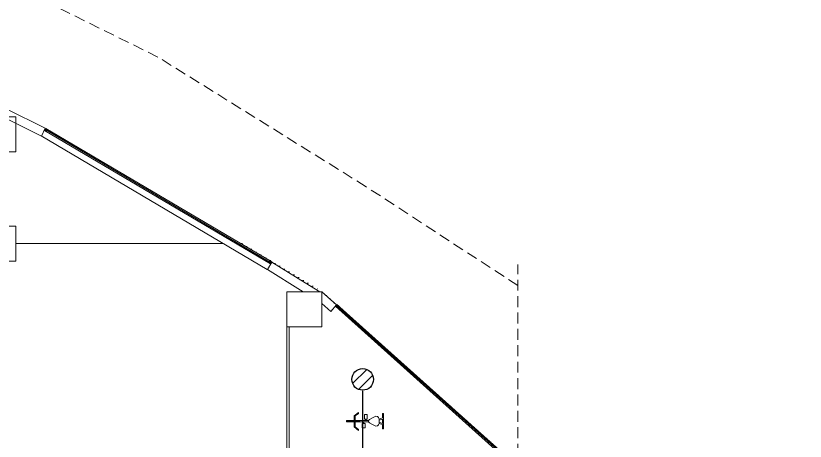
# Model space of a CAD drawing. Header units: metres. Extents: x -13316 to 152404, y -3899 to 30226.
# Drawn here: x 94940 to 96745, y 3908 to 4881 of the extents above; entities that cross this region are included whole.
import ezdxf

# ---------------------------------------------------------------- set-up
doc = ezdxf.new("R2010")
doc.units = ezdxf.units.M
doc.header["$LTSCALE"] = 100
doc.header["$MEASUREMENT"] = 0
doc.header["$PDMODE"] = 1
doc.linetypes.add('DOT2', pattern=[0.125, 0, -0.125])
doc.linetypes.add('HIDDEN', pattern=[0.375, 0.25, -0.125])
doc.layers.get('0').update_dxf_attribs({"color": 9, "lineweight": 9})
for name, color, linetype, lineweight in [('00', 9, 'Continuous', 9), ('01', 9, 'Continuous', 9), ('06C', 9, 'Continuous', 9), ('06D', 9, 'Continuous', 9), ('10', 9, 'Continuous', 9), ('15', 9, 'Continuous', 9), ('20', 9, 'DOT2', 9), ('E-2x18W GÖMME PL COMPACT FLUORESAN ARMATÜR', 7, 'Continuous', 30), ('E-KABLO', 7, 'Continuous', 30)]:
    doc.layers.add(name, color=color, linetype=linetype, lineweight=lineweight)

# ---------------------------------------------------------------- blocks, each defined once
blk = doc.blocks.new('100_2x18W GÖMME PL COMPACT FLUORESAN ARMATÜR')
at = {"layer": 'E-2x18W GÖMME PL COMPACT FLUORESAN ARMATÜR', "color": 7}
for p, q in [((-1.43, -0.6), (0.6, 1.43)), ((-0.6, -1.43), (1.43, 0.6))]:
    blk.add_line(p, q, dxfattribs=at)
at = {"layer": 'E-2x18W GÖMME PL COMPACT FLUORESAN ARMATÜR', "color": 4}
blk.add_circle((0, 0), 1.55, dxfattribs=at)
blk = doc.blocks.new('p-kolon_80x80')
blk.add_lwpolyline([(-40, -40), (40, -40), (40, 40), (-40, 40)], close=True)
blk = doc.blocks.new('1.Bod.Ara.Sitatik Elk')
at = {"layer": '01'}
for p in [(10580, -4340), (10580, -4590), (11280, -4740)]:
    blk.add_blockref('p-kolon_80x80', p, dxfattribs=at)
blk = doc.blocks.new('prf-10x10')
blk.add_lwpolyline([(-5, -5), (5, -5), (5, 5), (-5, 5)], close=True)
at = {"color": 255}
blk.add_solid([(-5, -5), (5, -5), (-5, 5), (5, 5)], dxfattribs=at)
at = {"layer": '10'}
blk.add_point((0, 0), dxfattribs=at)
blk = doc.blocks.new('*U732')
at = {"layer": '06D'}
blk.add_lwpolyline([(-2.5, 600), (2.5, 600), (2.5, 0), (-2.5, 0)], close=True, dxfattribs=at)
at = {"layer": '15'}
blk.add_lwpolyline([(0, 595), (0, 5)], dxfattribs=at)
at = {"layer": '10', "xscale": 0.5, "yscale": 0.5, "rotation": 90}
for p in [(0, 597.5), (0, 2.5)]:
    blk.add_blockref('prf-10x10', p, dxfattribs=at)
blk = doc.blocks.new('*U731')
at = {"layer": '06D'}
blk.add_lwpolyline([(-2.5, 500), (2.5, 500), (2.5, 0), (-2.5, 0)], close=True, dxfattribs=at)
at = {"layer": '15'}
blk.add_lwpolyline([(0, 495), (0, 5)], dxfattribs=at)
at = {"layer": '10', "xscale": 0.5, "yscale": 0.5, "rotation": 90}
for p in [(0, 497.5), (0, 2.5)]:
    blk.add_blockref('prf-10x10', p, dxfattribs=at)
blk = doc.blocks.new('bisiklet')
for points in [[(267.312, 169.27), (267.337, 169.27)], [(267.312, 169.095), (267.312, 169.27)], [(267.319, 169.27), (267.319, 169.095)], [(267.325, 169.095), (267.325, 169.27)], [(267.331, 169.27), (267.331, 169.095)], [(267.337, 169.27), (267.337, 169.095)], [(267.2, 169.095), (267.125, 168.995), (267.15, 168.995)], [(267.15, 168.995), (267.2, 169.07)], [(267.312, 169.095), (267.2, 169.095)], [(267.312, 169.095), (267.45, 169.095), (267.537, 168.995), (267.512, 168.995), (267.45, 169.07), (267.2, 169.07)], [(267.312, 168.97), (267.312, 169.07)], [(267.312, 168.97), (267.337, 168.97)], [(267.312, 168.768), (267.312, 168.97)], [(267.319, 169.068), (267.319, 168.97)], [(267.325, 168.97), (267.325, 169.07)], [(267.331, 169.068), (267.331, 168.97)], [(267.337, 169.07), (267.337, 168.97)], [(267.337, 168.97), (267.337, 168.768)], [(267.175, 168.857), (267.275, 168.857), (267.275, 168.832)], [(267.175, 168.795), (267.175, 168.857)], [(267.175, 168.795), (267.275, 168.795), (267.275, 168.82)], [(267.312, 168.832), (267.275, 168.832), (267.275, 168.82), (267.312, 168.82)], [(267.475, 168.845), (267.375, 168.845), (267.375, 168.882), (267.337, 168.882)], [(267.337, 168.87), (267.375, 168.87)], [(267.475, 168.845), (267.475, 168.907), (267.375, 168.907), (267.375, 168.882)], [(267.25, 168.67), (267.212, 168.595)], [(267.212, 168.595), (267.221, 168.561), (267.243, 168.534), (267.275, 168.52)], [(267.25, 168.67), (267.287, 168.745)], [(267.362, 168.745), (267.34, 168.767), (267.31, 168.767), (267.287, 168.745)], [(267.362, 168.745), (267.4, 168.67)], [(267.375, 168.52), (267.407, 168.534), (267.429, 168.561), (267.437, 168.595)], [(267.437, 168.595), (267.4, 168.67)], [(267.4, 168.445), (267.5, 168.445), (267.5, 168.42), (267.15, 168.42)], [(267.15, 168.42), (267.15, 168.445), (267.212, 168.445), (267.25, 168.445)], [(267.275, 168.52), (267.25, 168.445)], [(267.275, 168.52), (267.375, 168.52)], [(267.275, 168.445), (267.3, 168.52)], [(267.375, 168.445), (267.275, 168.445)], [(267.35, 168.52), (267.375, 168.445)], [(267.375, 168.52), (267.4, 168.445)]]:
    blk.add_lwpolyline(points)
blk = doc.blocks.new('1.Bod.Ara.Mimari Elk')
at = {"layer": '00'}
for points in [[(10498.91, -4255.32), (10678.41, -4344.1), (10687.27, -4326.17), (10507.78, -4237.4), (10498.91, -4255.32)], [(11195.23, -4649.22), (11270.81, -4696.29), (11276.91, -4700), (11315.35, -4700), (11281.55, -4679.42), (11205.8, -4632.24), (11195.23, -4649.22)], [(11353.6, -4730), (11320, -4700), (11320, -4726.81), (11340.29, -4744.92), (11353.6, -4730)]]:
    blk.add_lwpolyline(points, dxfattribs=at)
at = {"layer": '06C'}
for points in [[(11240, -5350), (11240, -4780)], [(11245, -5350), (11245, -4780)]]:
    blk.add_lwpolyline(points, dxfattribs=at)
at = {"layer": '06D'}
for points in [[(11194.96, -4649.05), (10678.28, -4344.02)], [(10620, -4590), (11094.94, -4590)], [(11240, -4780), (11240, -6150)]]:
    blk.add_lwpolyline(points, dxfattribs=at)
at = {"layer": '20', "linetype": 'HIDDEN'}
for points in [[(11767.85, -4685.8), (11421.22, -4460.1), (10945.13, -4163.64), (9074.53, -3238.51), (6612.89, -2132.43), (4752.35, -1474.85), (3821.13, -1227.81)], [(11767.85, -5110), (11767.85, -4638.07)]]:
    blk.add_lwpolyline(points, dxfattribs=at)
at = {"layer": '20'}
blk.add_lwpolyline([(11136.56, -4590), (11320, -4700), (11759.99, -5092.75, -0.2171689), (11767.85, -5110), (11767.85, -5390), (12185.66, -6150), (12540, -7329.46), (12540, -9344.49), (12425, -9504.28)], format="xyb", dxfattribs=at)
for name, p, rotation in [('*U732', (11203.85, -4633.98), 59.44386270573685), ('*U731', (11724.94, -5064.82), 48.13462786888326)]:
    blk.add_blockref(name, p, dxfattribs=dict(rotation=rotation))
at = {"layer": '06D', "xscale": -100, "yscale": 100, "zscale": 100, "rotation": 90}
blk.add_blockref('bisiklet', (28302.98, 21736.41), dxfattribs=at)

msp = doc.modelspace()

# ---------------------------------------------------------------- linework, layer by layer
at = {"layer": 'E-KABLO', "color": 6}
msp.add_line((95733.19, 3848.53), (95733.19, 4023.71), dxfattribs=at)

# ---------------------------------------------------------------- block references
for name in ['1.Bod.Ara.Mimari Elk', '1.Bod.Ara.Sitatik Elk']:
    msp.add_blockref(name, (84320, 8950))
at = {"layer": 'E-2x18W GÖMME PL COMPACT FLUORESAN ARMATÜR', "xscale": 16, "yscale": 16, "zscale": 16}
msp.add_blockref('100_2x18W GÖMME PL COMPACT FLUORESAN ARMATÜR', (95733.13, 4049.63), dxfattribs=at)

doc.saveas('drawing.dxf')
